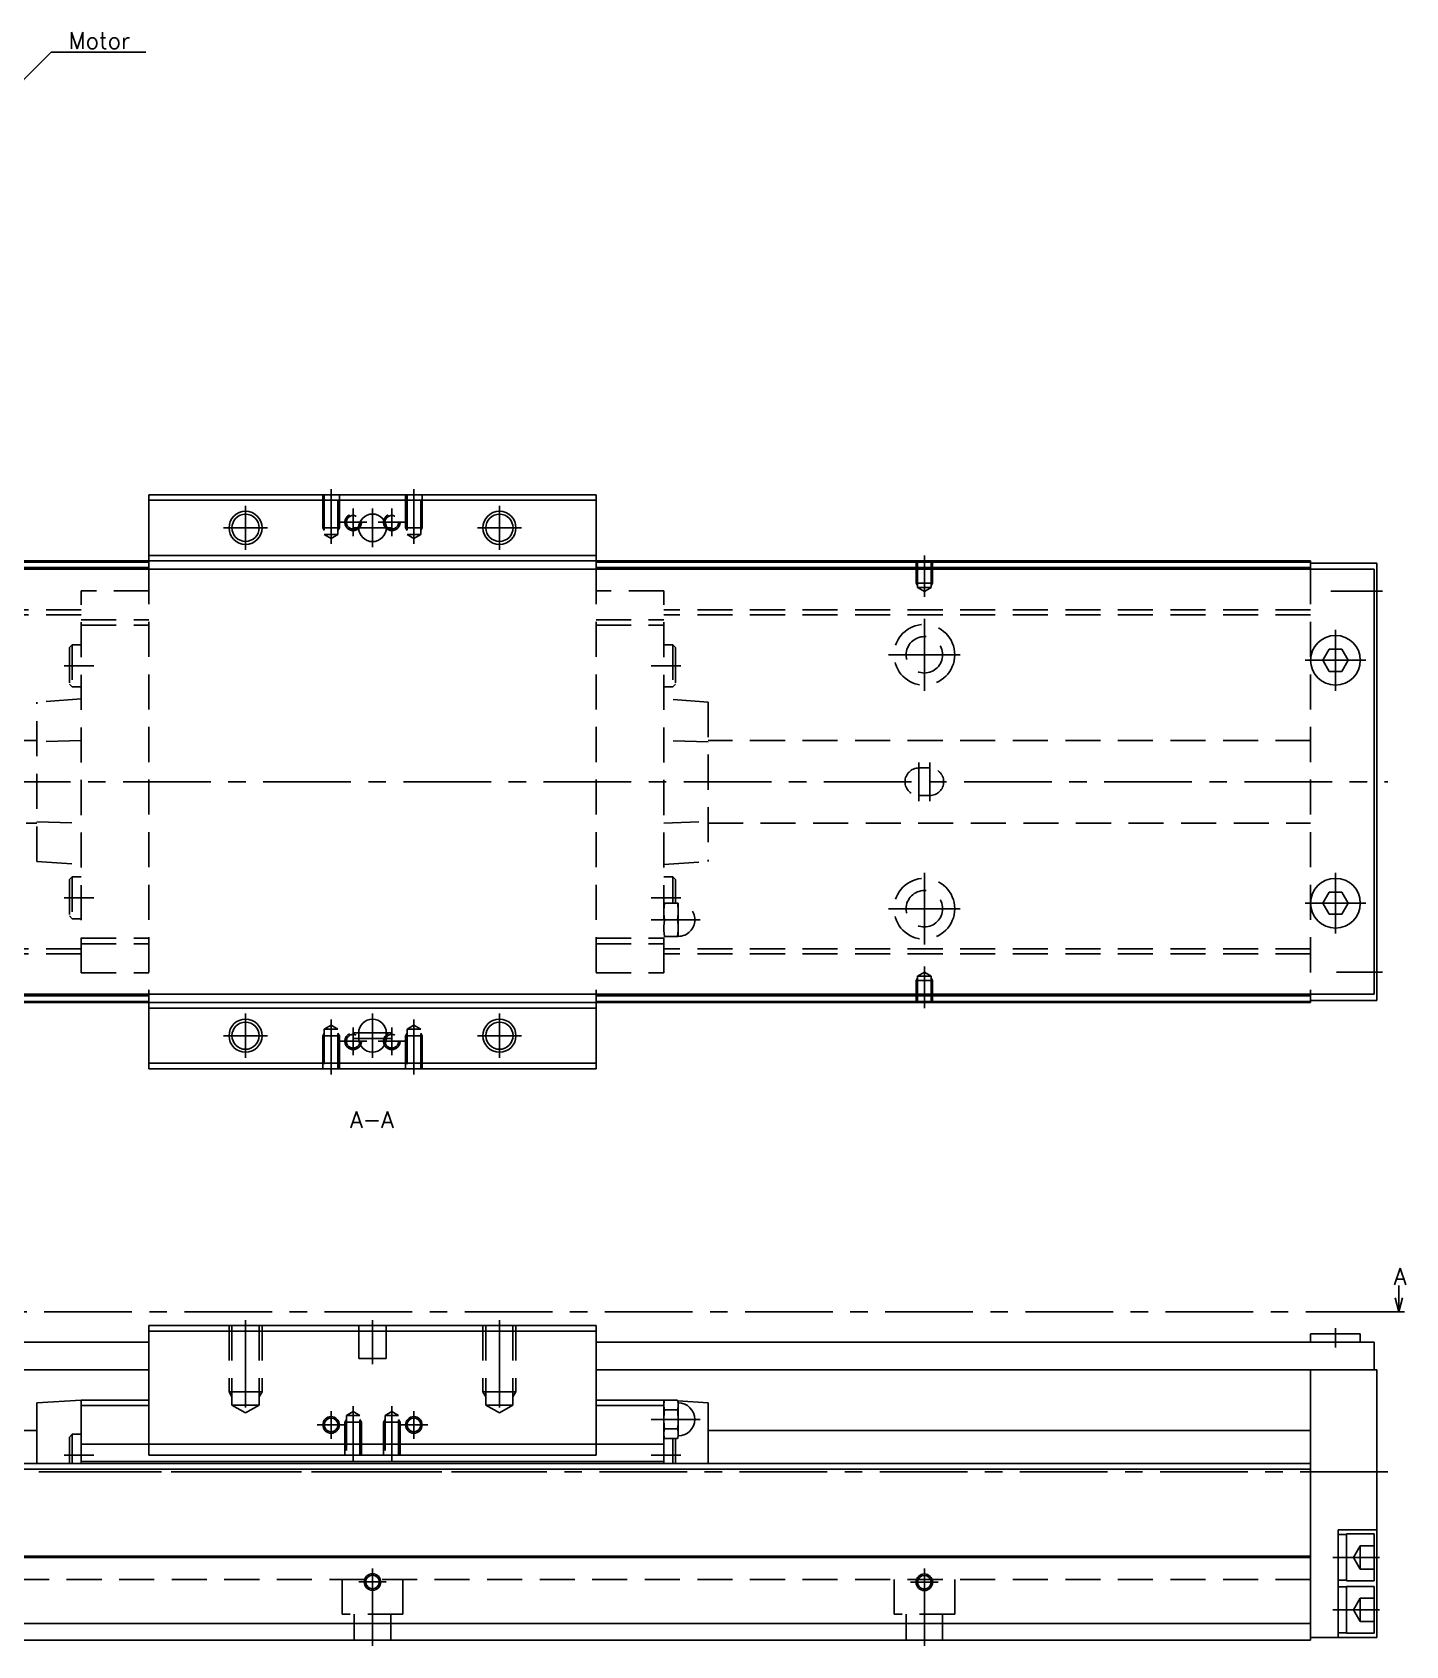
# Model space of a CAD drawing. Extents: x -2 to 736, y -8 to 353.
# Drawn here: x 487 to 735.9, y 9 to 301.3 of the extents above; entities that cross this region are included whole.
import ezdxf

# ---------------------------------------------------------------- set-up
doc = ezdxf.new("R2010")
doc.units = 0
doc.header["$LTSCALE"] = 0.5
doc.linetypes.add('CENTER', pattern=[50.8, 31.75, -6.35, 6.35, -6.35])
doc.linetypes.add('DASHED', pattern=[19.05, 12.7, -6.35])
for name, color, linetype in [('MSM_CENTER', 1, 'CENTER'), ('MSM_CONTINUOUS', 7, 'CONTINUOUS'), ('MSM_DASHED', 4, 'DASHED'), ('MSM_NARROW', 5, 'CONTINUOUS'), ('MSM_PART_NUMBER', 7, 'CONTINUOUS')]:
    doc.layers.add(name, color=color, linetype=linetype)
doc.styles.get("Standard").update_dxf_attribs({"font": 'txt.shx', "height": 3, "bigfont": 'bigfont.shx'})

msp = doc.modelspace()

# ---------------------------------------------------------------- linework, layer by layer
at = {"layer": 'MSM_CENTER'}
for p, q in [((541.17, 218.5), (541.17, 208.59)), ((556.17, 218.5), (556.17, 208.59)), ((525.67, 215.5), (525.67, 207.5)), ((545.17, 215), (545.17, 210)), ((548.67, 215), (548.67, 208)), ((552.17, 215), (552.17, 210)), ((571.67, 207.5), (571.67, 215.5)), ((529.67, 211.5), (521.67, 211.5)), ((547.67, 212.5), (542.67, 212.5)), ((542.67, 212.5), (547.67, 212.5)), ((552.17, 211.5), (545.17, 211.5)), ((545.17, 211.5), (552.17, 211.5)), ((554.67, 212.5), (549.67, 212.5)), ((549.67, 212.5), (554.67, 212.5)), ((567.67, 211.5), (575.67, 211.5)), ((648.67, 198.99), (648.67, 206.5)), ((722.34, 200), (731.67, 200)), ((648.67, 182), (648.67, 195)), ((723.17, 182), (723.17, 193)), ((642.17, 188.5), (655.17, 188.5)), ((717.67, 187.5), (728.67, 187.5)), ((492.77, 186.5), (498.17, 186.5)), ((604.57, 186.5), (599.17, 186.5)), ((647.67, 162), (647.67, 169)), ((649.67, 162), (649.67, 169)), ((325.67, 165.5), (732.67, 165.5)), ((648.67, 136), (648.67, 149)), ((723.17, 138), (723.17, 149)), ((492.77, 144.5), (498.17, 144.5)), ((604.57, 144.5), (599.17, 144.5)), ((717.67, 143.5), (728.67, 143.5)), ((608.07, 140.5), (599.17, 140.5)), ((642.17, 142.5), (655.17, 142.5)), ((648.67, 124.5), (648.67, 132.01)), ((723.34, 131), (731.67, 131)), ((525.67, 115.5), (525.67, 123.5)), ((548.67, 123.5), (548.67, 115.5)), ((571.67, 115.5), (571.67, 123.5)), ((541.17, 112.5), (541.17, 122.41)), ((545.17, 121), (545.17, 116)), ((552.17, 120), (545.17, 120)), ((545.17, 120), (552.17, 120)), ((552.17, 121), (552.17, 116)), ((556.17, 122.41), (556.17, 112.5)), ((529.67, 119.5), (521.67, 119.5)), ((547.67, 118.5), (542.67, 118.5)), ((542.67, 118.5), (547.67, 118.5)), ((552.17, 119), (545.17, 119)), ((545.17, 119), (552.17, 119)), ((554.67, 118.5), (549.67, 118.5)), ((549.67, 118.5), (554.67, 118.5)), ((567.67, 119.5), (575.67, 119.5)), ((733.67, 69.5), (320.67, 69.5)), ((525.67, 68), (525.67, 50.18)), ((548.67, 68), (548.67, 60)), ((571.67, 68), (571.67, 50.18)), ((723.17, 66.5), (723.17, 63)), ((541.17, 46.5), (541.17, 51.5)), ((545.17, 52.41), (545.17, 42.5)), ((552.17, 52.41), (552.17, 42.5)), ((556.17, 46.5), (556.17, 51.5)), ((606.77, 50), (599.17, 50)), ((600.47, 50), (608.07, 50)), ((538.67, 49), (543.67, 49)), ((538.67, 49), (543.67, 49)), ((553.67, 49), (558.67, 49)), ((553.67, 49), (558.67, 49)), ((492.77, 43.5), (496.87, 43.5)), ((498.17, 43.5), (494.07, 43.5)), ((603.27, 43.5), (599.17, 43.5)), ((600.47, 43.5), (604.57, 43.5)), ((732.67, 40.5), (325.67, 40.5)), ((493.14, 40.5), (565.19, 40.5)), ((722.67, 25), (731.17, 25)), ((546.17, 20.55), (551.17, 20.55)), ((548.67, 23), (548.67, 9)), ((646.17, 20.5), (651.17, 20.5)), ((648.67, 23), (648.67, 9)), ((722.67, 15.5), (731.17, 15.5))]:
    msp.add_line(p, q, dxfattribs=at)
at = {"layer": 'MSM_CONTINUOUS'}
for p, q in [((508.17, 204), (508.17, 217.5)), ((508.17, 217.5), (589.17, 217.5)), ((508.17, 216.5), (589.17, 216.5)), ((589.17, 204), (589.17, 217.5)), ((718.67, 205.5), (378.67, 205.5)), ((508.17, 205.3), (378.67, 205.3)), ((508.17, 206.5), (589.17, 206.5)), ((508.17, 205.5), (589.17, 205.5)), ((718.67, 205.3), (589.17, 205.3)), ((718.67, 205.5), (718.67, 204)), ((730.67, 205.1), (718.67, 205.1)), ((730.67, 205.1), (730.67, 125.9)), ((730.17, 204), (365.17, 204)), ((508.17, 204.3), (378.67, 204.3)), ((718.67, 204.3), (589.17, 204.3)), ((730.17, 204), (730.17, 127)), ((722.01, 189.5), (720.86, 187.5)), ((720.86, 187.5), (722.01, 185.5)), ((724.32, 189.5), (722.01, 189.5)), ((725.48, 187.5), (724.32, 189.5)), ((724.32, 185.5), (725.48, 187.5)), ((722.01, 185.5), (724.32, 185.5)), ((722.01, 145.5), (720.86, 143.5)), ((720.86, 143.5), (722.01, 141.5)), ((724.32, 145.5), (722.01, 145.5)), ((725.48, 143.5), (724.32, 145.5)), ((724.32, 141.5), (725.48, 143.5)), ((722.01, 141.5), (724.32, 141.5)), ((730.17, 127), (365.17, 127)), ((508.17, 126.7), (378.67, 126.7)), ((508.17, 125.7), (378.67, 125.7)), ((508.17, 113.5), (508.17, 127)), ((589.17, 113.5), (589.17, 127)), ((718.67, 126.7), (589.17, 126.7)), ((718.67, 125.7), (589.17, 125.7)), ((718.67, 127), (718.67, 125.5)), ((730.67, 125.9), (718.67, 125.9)), ((718.67, 125.5), (378.67, 125.5)), ((508.17, 125.5), (589.17, 125.5)), ((508.17, 124.5), (589.17, 124.5)), ((546.17, 120), (546.17, 119)), ((551.17, 119), (551.17, 120)), ((508.17, 114.5), (589.17, 114.5)), ((508.17, 113.5), (589.17, 113.5)), ((734.67, 69.5), (734.67, 74.23)), ((734.67, 69.5), (734, 72)), ((735.34, 72), (734.67, 69.5)), ((733.67, 69.5), (735.67, 69.5)), ((508.17, 67), (589.17, 67)), ((508.17, 43.5), (508.17, 67)), ((508.17, 66), (589.17, 66)), ((589.17, 43.5), (589.17, 67)), ((718.67, 65.5), (718.67, 64)), ((718.67, 65.5), (727.67, 65.5)), ((727.67, 64), (727.67, 65.5)), ((508.17, 64), (365.17, 64)), ((730.17, 64), (589.17, 64)), ((730.17, 64), (730.17, 59)), ((508.17, 59), (364.17, 59)), ((730.67, 59), (589.17, 59)), ((718.67, 59), (718.67, 10)), ((730.67, 59), (730.67, 10.5)), ((487.87, 53), (495.87, 53.5)), ((487.87, 42), (487.87, 53)), ((495.87, 53.5), (508.17, 53.5)), ((495.87, 53.5), (495.87, 42)), ((589.17, 53.5), (601.47, 53.5)), ((601.47, 53.5), (602.04, 53.46)), ((601.47, 53.5), (601.47, 42)), ((601.59, 53.46), (601.47, 53)), ((601.59, 53.46), (603.94, 53.46)), ((604.07, 53), (603.94, 53.46)), ((603.97, 53.34), (609.47, 53)), ((604.07, 47), (604.07, 53)), ((609.47, 53), (609.47, 42)), ((495.87, 52.5), (508.17, 52.5)), ((589.17, 52.5), (601.47, 52.5)), ((601.47, 52.41), (601.47, 52.6)), ((601.59, 51.73), (603.94, 51.73)), ((487.87, 48), (390.67, 48)), ((494.27, 47.3), (493.77, 46.8)), ((493.77, 46.8), (493.77, 42)), ((495.87, 47.3), (494.27, 47.3)), ((494.27, 47.3), (494.27, 42)), ((601.47, 47), (601.59, 46.54)), ((601.59, 48.27), (603.94, 48.27)), ((603.94, 46.54), (604.07, 47)), ((718.67, 48), (609.47, 48)), ((495.87, 45.5), (601.47, 45.5)), ((601.59, 46.54), (603.94, 46.54)), ((603.07, 46.54), (603.07, 42)), ((603.57, 46.54), (603.57, 42)), ((718.67, 42), (378.67, 42)), ((718.67, 41), (378.67, 41)), ((495.87, 42.4), (601.47, 42.4)), ((508.17, 43.5), (589.17, 43.5)), ((723.67, 30), (723.67, 10.5)), ((730.67, 30), (723.67, 30)), ((730.17, 29.25), (725.17, 29.25)), ((725.17, 29.25), (725.17, 20.75)), ((730.17, 29.25), (730.17, 20.75)), ((725.17, 29.15), (723.67, 29.15)), ((718.67, 25.2), (378.67, 25.2)), ((718.67, 25), (378.67, 25)), ((723.67, 20.85), (725.17, 20.85)), ((725.17, 20.75), (730.17, 20.75)), ((725.17, 19.65), (723.67, 19.65)), ((730.17, 19.75), (725.17, 19.75)), ((725.17, 19.75), (725.17, 11.25)), ((730.17, 19.75), (730.17, 11.25)), ((718.67, 13), (378.67, 13)), ((718.67, 10), (378.67, 10)), ((718.67, 10.5), (730.67, 10.5)), ((723.67, 11.35), (725.17, 11.35)), ((725.17, 11.25), (730.17, 11.25))]:
    msp.add_line(p, q, dxfattribs=at)
for centre, radius in [((525.67, 211.5), 2.46), ((548.67, 211.5), 2.5), ((571.67, 211.5), 2.46), ((723.17, 187.5), 4.5), ((723.17, 143.5), 4.5), ((525.67, 119.5), 2.46), ((571.67, 119.5), 2.46), ((541.17, 49), 1.23), ((556.17, 49), 1.23), ((548.67, 20.55), 1.23), ((648.67, 20.5), 1.23)]:
    msp.add_circle(centre, radius, dxfattribs=at)
for centre, radius, start, end in [((548.67, 120), 2.5, 0, 180), ((548.67, 119), 2.5, 180, 0), ((604.77, 52.57), 3.31, 164.2277, 179.4294), ((600.76, 52.56), 3.31, 0.5738, 15.7691), ((604.07, 50), 3, 270, 90), ((604.77, 52.63), 3.31, 180.5738, 195.7691), ((614.35, 49.95), 12.89, 172.0306, 179.7562), ((614.92, 50.1), 13.46, 180.407, 187.8062), ((600.76, 52.63), 3.31, 344.2277, 359.4294), ((591.17, 49.94), 12.89, 0.2452, 7.968), ((590.61, 50.1), 13.46, 352.1938, 359.593), ((604.77, 47.37), 3.31, 164.2277, 179.4294), ((604.77, 47.44), 3.31, 180.5738, 195.7691), ((600.76, 47.37), 3.31, 0.5738, 15.7691), ((600.76, 47.43), 3.31, 344.2277, 359.4294)]:
    msp.add_arc(centre, radius, start, end, dxfattribs=at)
at = {"layer": 'MSM_DASHED'}
for p, q in [((539.67, 217.5), (539.67, 211.5)), ((539.94, 217.5), (539.94, 210.3)), ((542.4, 210.3), (542.4, 217.5)), ((542.67, 217.5), (542.67, 211.5)), ((554.67, 217.5), (554.67, 211.5)), ((554.94, 217.5), (554.94, 210.3)), ((557.4, 210.3), (557.4, 217.5)), ((557.67, 217.5), (557.67, 211.5)), ((542.67, 211.5), (539.67, 211.5)), ((539.94, 211.03), (539.67, 211.5)), ((542.4, 211.03), (542.67, 211.5)), ((557.67, 211.5), (554.67, 211.5)), ((554.94, 211.03), (554.67, 211.5)), ((557.4, 211.03), (557.67, 211.5)), ((539.94, 210.3), (542.4, 210.3)), ((539.94, 210.3), (541.17, 209.59)), ((541.17, 209.59), (542.4, 210.3)), ((554.94, 210.3), (557.4, 210.3)), ((554.94, 210.3), (556.17, 209.59)), ((556.17, 209.59), (557.4, 210.3)), ((589.17, 205.5), (508.17, 205.5)), ((647.17, 205.5), (647.17, 201.5)), ((647.44, 205.5), (647.44, 200.7)), ((649.9, 200.7), (649.9, 205.5)), ((650.17, 205.5), (650.17, 201.5)), ((508.17, 204), (508.17, 127)), ((589.17, 204), (589.17, 127)), ((718.67, 204), (718.67, 127)), ((508.17, 200.1), (495.87, 200.1)), ((495.87, 130.9), (495.87, 200.1)), ((601.47, 200.1), (589.17, 200.1)), ((601.47, 130.9), (601.47, 200.1)), ((647.17, 201.5), (650.17, 201.5)), ((647.44, 201.03), (647.17, 201.5)), ((647.44, 200.7), (649.9, 200.7)), ((647.44, 200.7), (648.67, 199.99)), ((648.67, 199.99), (649.9, 200.7)), ((649.9, 201.03), (650.17, 201.5)), ((495.87, 196.65), (378.67, 196.65)), ((718.67, 196.65), (601.47, 196.65)), ((495.87, 195.75), (378.67, 195.75)), ((495.87, 194.85), (508.17, 194.85)), ((495.87, 193.85), (508.17, 193.85)), ((589.17, 194.85), (601.47, 194.85)), ((589.17, 193.85), (601.47, 193.85)), ((718.67, 195.75), (601.47, 195.75)), ((494.27, 190.3), (493.77, 189.8)), ((495.87, 190.3), (494.27, 190.3)), ((494.27, 190.3), (494.27, 182.7)), ((603.07, 190.3), (601.47, 190.3)), ((603.57, 189.8), (603.07, 190.3)), ((603.07, 190.3), (603.07, 182.7)), ((493.77, 189.8), (493.77, 183.2)), ((603.57, 189.8), (603.57, 183.2)), ((493.77, 183.2), (494.27, 182.7)), ((494.27, 182.7), (495.87, 182.7)), ((601.47, 182.7), (603.07, 182.7)), ((603.07, 182.7), (603.57, 183.2)), ((495.87, 180.5), (487.87, 179.94)), ((487.87, 151.06), (487.87, 179.94)), ((609.47, 179.94), (601.47, 180.5)), ((609.47, 179.94), (609.47, 151.06)), ((487.87, 173), (390.67, 173)), ((495.87, 172.98), (487.87, 172.73)), ((609.47, 172.73), (601.47, 172.98)), ((718.67, 173), (609.47, 173)), ((649.67, 168), (647.67, 168)), ((647.67, 163), (649.67, 163)), ((390.67, 158), (487.87, 158)), ((487.87, 158.27), (495.87, 158.02)), ((601.47, 158.02), (609.47, 158.27)), ((609.47, 158), (718.67, 158)), ((487.87, 151.06), (495.87, 150.5)), ((601.47, 150.5), (609.47, 151.06)), ((494.27, 148.3), (493.77, 147.8)), ((493.77, 147.8), (493.77, 141.2)), ((495.87, 148.3), (494.27, 148.3)), ((494.27, 148.3), (494.27, 140.7)), ((603.07, 148.3), (601.47, 148.3)), ((603.07, 148.3), (603.07, 143.5)), ((603.57, 147.8), (603.07, 148.3)), ((603.57, 147.8), (603.57, 143.5)), ((604.07, 143.5), (601.47, 143.5)), ((604.07, 137.5), (604.07, 143.5)), ((493.77, 141.2), (494.27, 140.7)), ((494.27, 140.7), (495.87, 140.7)), ((601.59, 140.5), (603.94, 140.5)), ((601.47, 137.5), (604.07, 137.5)), ((495.87, 135.25), (378.67, 135.25)), ((495.87, 137.15), (508.17, 137.15)), ((495.87, 136.15), (508.17, 136.15)), ((589.17, 137.15), (601.47, 137.15)), ((589.17, 136.15), (601.47, 136.15)), ((718.67, 135.25), (601.47, 135.25)), ((495.87, 134.35), (378.67, 134.35)), ((718.67, 134.35), (601.47, 134.35)), ((495.87, 130.9), (508.17, 130.9)), ((589.17, 130.9), (601.47, 130.9)), ((647.44, 129.97), (647.17, 129.5)), ((647.17, 129.5), (650.17, 129.5)), ((647.17, 125.5), (647.17, 129.5)), ((648.67, 131.01), (647.44, 130.3)), ((647.44, 130.3), (649.9, 130.3)), ((647.44, 130.3), (647.44, 125.5)), ((649.9, 130.3), (648.67, 131.01)), ((649.9, 125.5), (649.9, 130.3)), ((649.9, 129.97), (650.17, 129.5)), ((650.17, 125.5), (650.17, 129.5)), ((589.17, 125.5), (508.17, 125.5)), ((539.94, 119.97), (539.67, 119.5)), ((541.17, 121.41), (539.94, 120.7)), ((539.94, 120.7), (539.94, 113.5)), ((542.4, 120.7), (539.94, 120.7)), ((542.4, 120.7), (541.17, 121.41)), ((542.4, 113.5), (542.4, 120.7)), ((542.4, 119.97), (542.67, 119.5)), ((554.94, 119.97), (554.67, 119.5)), ((556.17, 121.41), (554.94, 120.7)), ((554.94, 120.7), (554.94, 113.5)), ((557.4, 120.7), (554.94, 120.7)), ((557.4, 120.7), (556.17, 121.41)), ((557.4, 113.5), (557.4, 120.7)), ((557.4, 119.97), (557.67, 119.5)), ((539.67, 113.5), (539.67, 119.5)), ((542.67, 119.5), (539.67, 119.5)), ((542.67, 113.5), (542.67, 119.5)), ((554.67, 113.5), (554.67, 119.5)), ((557.67, 119.5), (554.67, 119.5)), ((557.67, 113.5), (557.67, 119.5)), ((522.67, 67), (522.67, 55)), ((523.21, 67), (523.21, 52.6)), ((528.12, 67), (528.12, 52.6)), ((528.67, 67), (528.67, 55)), ((546.17, 67), (546.17, 61)), ((551.17, 61), (551.17, 67)), ((568.67, 67), (568.67, 55)), ((569.21, 67), (569.21, 52.6)), ((574.12, 67), (574.12, 52.6)), ((574.67, 67), (574.67, 55)), ((551.17, 61), (546.17, 61)), ((522.67, 55), (528.67, 55)), ((522.67, 55), (523.21, 54.06)), ((528.67, 55), (528.12, 54.06)), ((568.67, 55), (574.67, 55)), ((568.67, 55), (569.21, 54.06)), ((574.67, 55), (574.12, 54.06)), ((523.21, 52.6), (528.12, 52.6)), ((523.21, 52.6), (525.67, 51.18)), ((528.12, 52.6), (525.67, 51.18)), ((543.94, 49.97), (543.67, 49.5)), ((545.17, 51.41), (543.94, 50.7)), ((543.94, 50.7), (543.94, 43.5)), ((543.94, 50.7), (546.4, 50.7)), ((546.4, 50.7), (545.17, 51.41)), ((546.4, 43.5), (546.4, 50.7)), ((546.4, 49.97), (546.67, 49.5)), ((550.94, 49.97), (550.67, 49.5)), ((552.17, 51.41), (550.94, 50.7)), ((550.94, 50.7), (550.94, 43.5)), ((550.94, 50.7), (553.4, 50.7)), ((553.4, 50.7), (552.17, 51.41)), ((553.4, 43.5), (553.4, 50.7)), ((553.4, 49.97), (553.67, 49.5)), ((569.21, 52.6), (574.12, 52.6)), ((569.21, 52.6), (571.67, 51.18)), ((574.12, 52.6), (571.67, 51.18)), ((546.67, 49.5), (543.67, 49.5)), ((543.67, 43.5), (543.67, 49.5)), ((546.67, 43.5), (546.67, 49.5)), ((553.67, 49.5), (550.67, 49.5)), ((550.67, 43.5), (550.67, 49.5)), ((553.67, 43.5), (553.67, 49.5)), ((727.67, 27.12), (726.44, 25)), ((727.67, 22.88), (727.67, 27.12)), ((730.17, 27.12), (727.67, 27.12)), ((727.67, 22.88), (726.44, 25)), ((727.67, 25), (730.17, 25)), ((718.67, 21), (378.67, 21)), ((543.17, 21), (543.17, 14.7)), ((554.17, 14.7), (554.17, 21)), ((643.17, 21), (643.17, 14.7)), ((654.17, 14.7), (654.17, 21)), ((730.17, 22.88), (727.67, 22.88)), ((727.67, 17.62), (726.44, 15.5)), ((727.67, 13.38), (727.67, 17.62)), ((730.17, 17.62), (727.67, 17.62)), ((554.17, 14.7), (543.17, 14.7)), ((545.37, 14.7), (545.37, 10)), ((551.97, 10), (551.97, 14.7)), ((654.17, 14.7), (643.17, 14.7)), ((645.37, 14.7), (645.37, 10)), ((651.97, 10), (651.97, 14.7)), ((727.67, 13.38), (726.44, 15.5)), ((727.67, 15.5), (730.17, 15.5)), ((730.17, 13.38), (727.67, 13.38))]:
    msp.add_line(p, q, dxfattribs=at)
for centre, radius in [((545.17, 212.5), 1.5), ((545.17, 212.5), 1.23), ((552.17, 212.5), 1.5), ((552.17, 212.5), 1.23), ((648.67, 188.5), 5.5), ((648.67, 188.5), 3.3), ((648.67, 142.5), 5.5), ((648.67, 142.5), 3.3), ((545.17, 118.5), 1.5), ((552.17, 118.5), 1.5), ((545.17, 118.5), 1.23), ((552.17, 118.5), 1.23)]:
    msp.add_circle(centre, radius, dxfattribs=at)
for centre, radius, start, end in [((647.67, 165.5), 2.5, 90, 270), ((649.67, 165.5), 2.5, 270, 90), ((611.16, 141.95), 9.69, 170.8086, 179.713), ((594.37, 141.95), 9.7, 0.2886, 9.1898), ((604.07, 140.5), 3, 270, 90), ((611.16, 142.05), 9.7, 180.2886, 189.1898), ((611.16, 138.95), 9.69, 170.8086, 179.713), ((594.37, 142.05), 9.69, 350.8086, 359.713), ((594.37, 138.95), 9.7, 0.2886, 9.1898), ((611.16, 139.05), 9.7, 180.2886, 189.1898), ((594.37, 139.05), 9.69, 350.8086, 359.713)]:
    msp.add_arc(centre, radius, start, end, dxfattribs=at)
at = {"layer": 'MSM_NARROW'}
for centre, radius in [((525.67, 211.5), 3), ((571.67, 211.5), 3), ((525.67, 119.5), 3), ((571.67, 119.5), 3), ((541.17, 49), 1.5), ((556.17, 49), 1.5), ((548.67, 20.55), 1.5), ((648.67, 20.5), 1.5)]:
    msp.add_circle(centre, radius, dxfattribs=at)
at = {"layer": 'MSM_PART_NUMBER'}
for p, q in [((473.7, 280.88), (490.46, 297.64)), ((490.46, 297.64), (507.59, 297.64))]:
    msp.add_line(p, q, dxfattribs=at)

# ---------------------------------------------------------------- texts
for s, p in [('Motor', (493.59, 298.26)), ('A-A', (544.6, 102.79)), ('A', (733.71, 74.39))]:
    msp.add_text(s, height=3, dxfattribs=at).set_placement(p)

doc.saveas('drawing.dxf')
